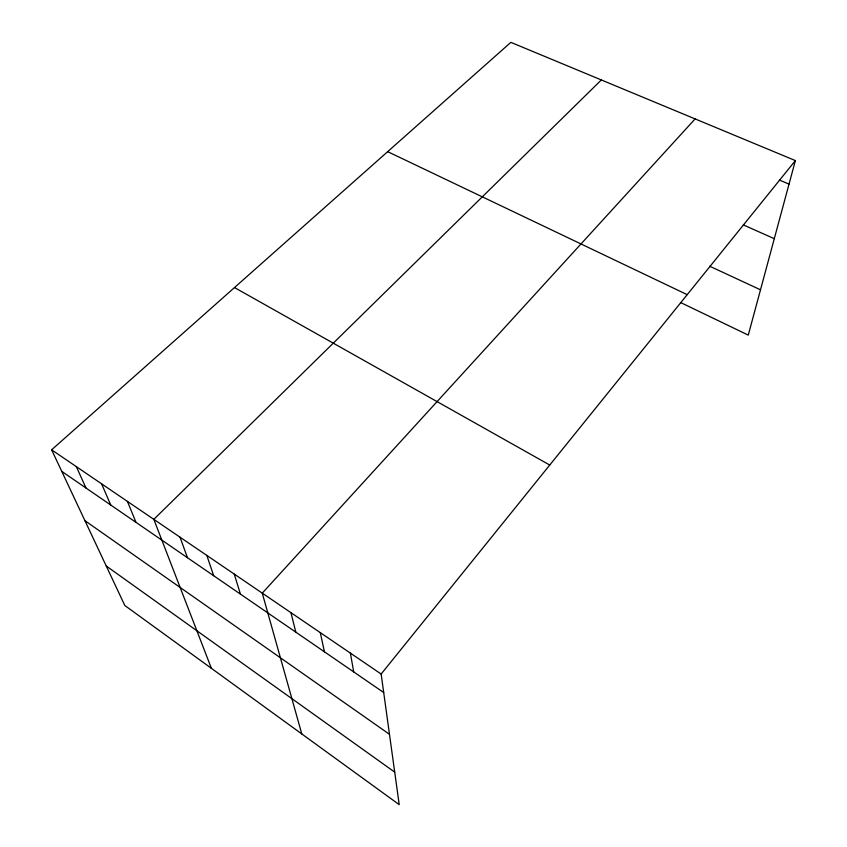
<?xml version="1.0" encoding="UTF-8"?>
<svg xmlns="http://www.w3.org/2000/svg" width="847" height="847" viewBox="0 0 847 847"><rect width="100%" height="100%" fill="white"/><g stroke="black" fill="none" stroke-linecap="round" stroke-linejoin="round"><path stroke-width="1.27" d="M795.375 160.581L381.139 674.032L399.212 804.65L124.816 605.489L51.625 449.821L510.857 42.35L795.375 160.581L748.272 335.105L680.914 302.686M695.112 118.919L262.263 593.144L301.786 733.936M601.338 79.957L153.826 519.359L211.39 668.325M779.441 180.051L789.023 184.117M743.391 224.931L774.296 238.674M709.722 266.233L760.5 289.801M387.661 151.655L687.203 294.661M234.503 287.557L549.745 465.045M51.625 449.821L381.139 674.032M61.767 471.377L383.702 692.518M84.944 520.683L389.482 734.296M106.256 565.997L394.713 772.136M76.336 466.633L85.992 488.02M101.598 483.817L110.735 505.013M127.421 501.382L136.018 522.377M180.03 537.189L187.483 557.739M206.827 555.42L213.677 575.727M234.227 574.065L240.442 594.118M290.945 612.656L295.804 632.137M320.304 632.635L324.433 651.809M350.362 653.09L353.728 671.925"/></g></svg>
